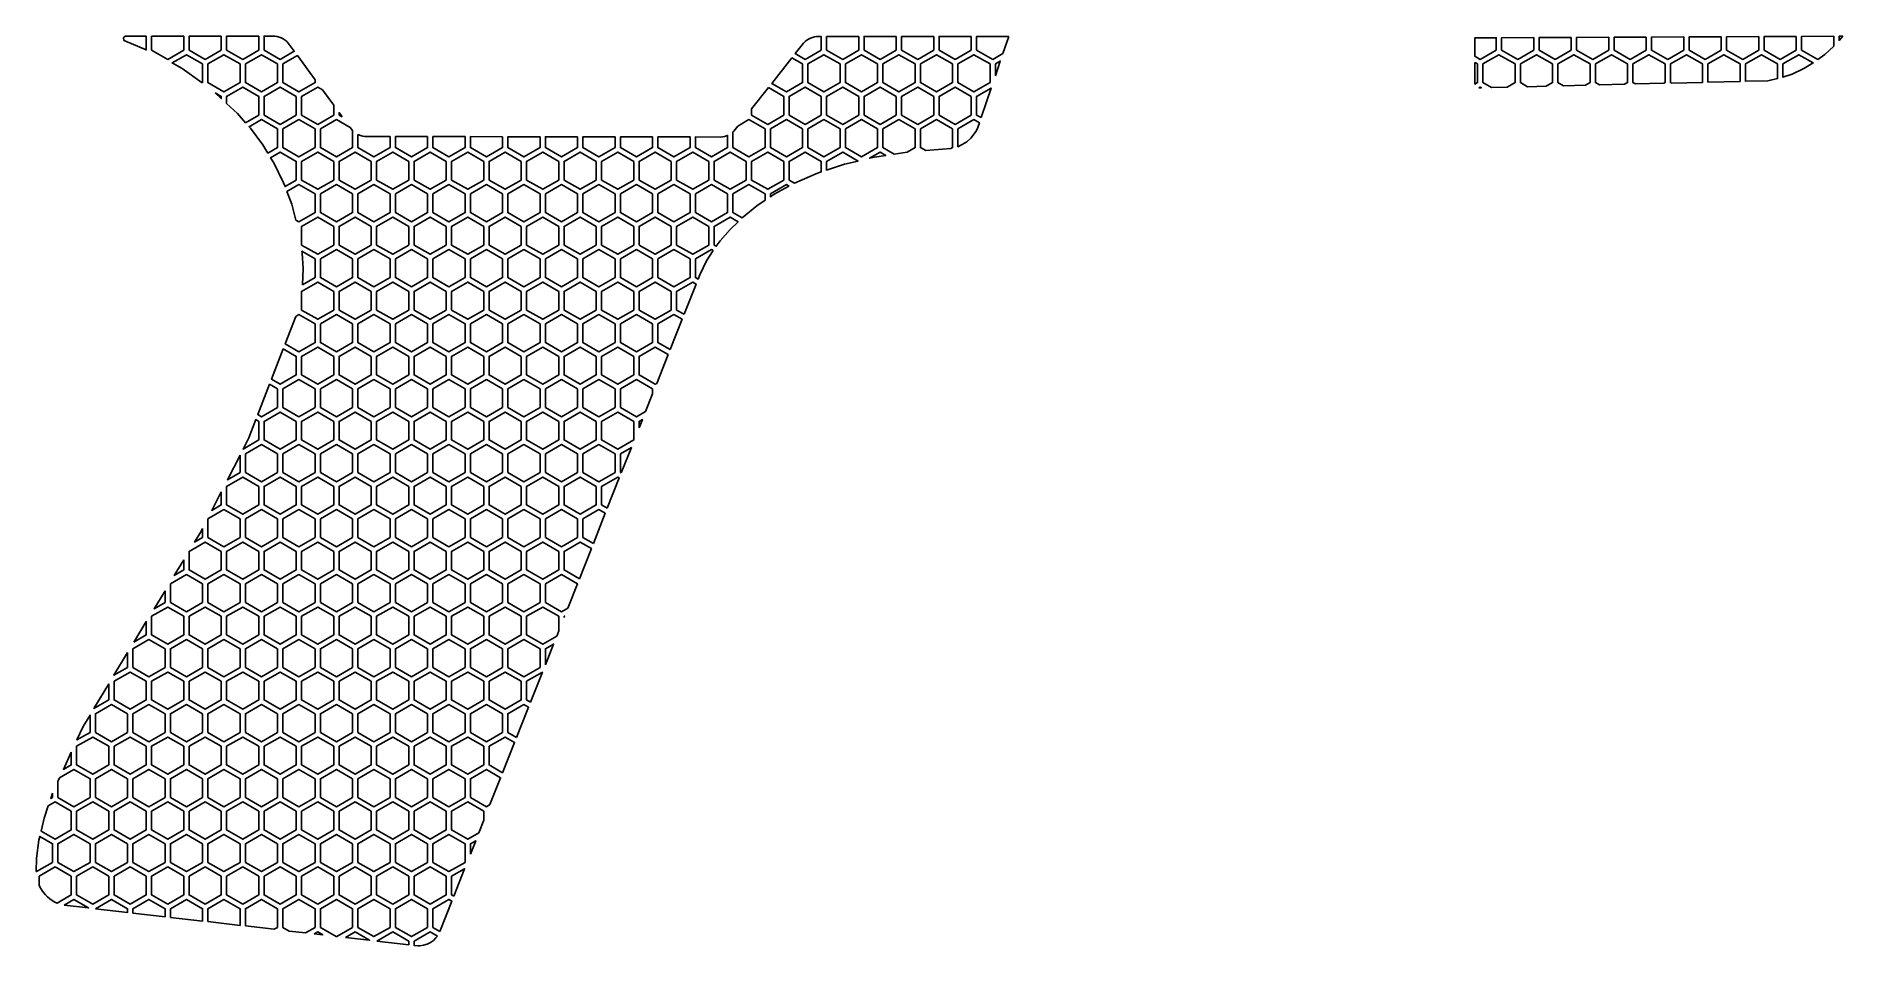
# Model space of a CAD drawing. Header units: millimetres. Extents: x 14 to 184, y -283 to -197.
import ezdxf

# ---------------------------------------------------------------- set-up
doc = ezdxf.new("R2010")
doc.units = ezdxf.units.MM

# ---------------------------------------------------------------- blocks, each defined once
blk = doc.blocks.new('HEX')
blk.add_lwpolyline([(1.516, 0.875), (0, 1.75), (-1.516, 0.875), (-1.516, -0.875), (0, -1.75), (1.516, -0.875)], close=True)

msp = doc.modelspace()

# ---------------------------------------------------------------- linework, layer by layer
for points in [[(22.326, -197.615), (22.273, -197.575), (22.227, -197.506), (22.212, -197.367), (22.272, -197.241), (22.338, -197.191), (22.401, -197.17), (24.348, -197.167), (24.348, -198.467), (22.326, -197.615)], [(27.88, -197.166), (27.88, -198.474), (26.364, -199.349), (24.848, -198.474), (24.848, -197.166), (27.88, -197.166)], [(31.411, -197.165), (31.411, -198.474), (29.895, -199.349), (28.38, -198.474), (28.38, -197.166), (31.411, -197.165)], [(34.942, -197.164), (34.942, -198.474), (33.426, -199.349), (31.911, -198.474), (31.911, -197.165), (34.942, -197.164)], [(36.456, -197.164), (36.665, -197.194), (36.868, -197.248), (37.062, -197.323), (37.247, -197.421), (37.419, -197.539), (37.578, -197.677), (37.721, -197.833), (38.275, -198.588), (36.957, -199.349), (35.442, -198.474), (35.442, -197.164), (36.456, -197.164)], [(86.241, -197.817), (86.383, -197.672), (86.539, -197.545), (86.707, -197.437), (86.885, -197.347), (87.072, -197.277), (87.266, -197.228), (87.466, -197.2), (87.908, -197.2), (87.908, -198.474), (86.392, -199.349), (85.456, -198.808), (86.241, -197.817)], [(91.439, -197.196), (91.439, -198.474), (89.924, -199.349), (88.408, -198.474), (88.408, -197.199), (91.439, -197.196)], [(94.97, -197.192), (94.97, -198.474), (93.455, -199.349), (91.939, -198.474), (91.939, -197.195), (94.97, -197.192)], [(98.501, -197.189), (98.501, -198.474), (96.986, -199.349), (95.47, -198.474), (95.47, -197.192), (98.501, -197.189)], [(102.032, -197.185), (102.032, -198.474), (100.517, -199.349), (99.001, -198.474), (99.001, -197.188), (102.032, -197.185)], [(105.556, -197.182), (105.008, -198.795), (104.048, -199.349), (102.532, -198.474), (102.532, -197.185), (105.556, -197.182)], [(149.459, -197.32), (151.468, -197.312), (151.468, -198.474), (149.952, -199.349), (149.454, -199.062), (149.459, -197.32)], [(154.999, -197.297), (154.999, -198.474), (153.483, -199.349), (151.968, -198.474), (151.968, -197.31), (154.999, -197.297)], [(158.53, -197.283), (158.53, -198.474), (157.014, -199.349), (155.499, -198.474), (155.499, -197.295), (158.53, -197.283)], [(162.061, -197.268), (162.061, -198.474), (160.545, -199.349), (159.03, -198.474), (159.03, -197.28), (162.061, -197.268)], [(165.592, -197.253), (165.592, -198.474), (164.076, -199.349), (162.561, -198.474), (162.561, -197.266), (165.592, -197.253)], [(169.123, -197.239), (169.123, -198.474), (167.608, -199.349), (166.092, -198.474), (166.092, -197.251), (169.123, -197.239)], [(172.654, -197.224), (172.654, -198.474), (171.139, -199.349), (169.623, -198.474), (169.623, -197.236), (172.654, -197.224)], [(176.185, -197.209), (176.185, -198.474), (174.67, -199.349), (173.154, -198.474), (173.154, -197.222), (176.185, -197.209)], [(179.716, -197.195), (179.716, -198.474), (178.201, -199.349), (176.685, -198.474), (176.685, -197.207), (179.716, -197.195)], [(183.247, -197.18), (183.247, -198.114), (182.405, -198.885), (181.963, -199.216), (181.732, -199.349), (180.216, -198.474), (180.216, -197.193), (183.247, -197.18)], [(184.099, -197.176), (183.747, -197.567), (183.747, -197.178), (184.099, -197.176)], [(27.728, -200.22), (26.775, -199.689), (28.13, -198.907), (29.645, -199.782), (29.645, -201.532), (29.615, -201.55), (27.728, -200.22)], [(40.238, -201.264), (40.238, -201.532), (38.723, -202.407), (37.207, -201.532), (37.207, -199.782), (38.573, -198.994), (40.238, -201.264)], [(151.016, -202.003), (150.202, -201.532), (150.202, -199.782), (151.718, -198.907), (153.233, -199.782), (153.233, -201.532), (152.482, -201.966), (151.016, -202.003)], [(154.402, -201.919), (153.733, -201.532), (153.733, -199.782), (155.249, -198.907), (156.764, -199.782), (156.764, -201.532), (156.171, -201.875), (154.402, -201.919)], [(157.788, -201.835), (157.264, -201.532), (157.264, -199.782), (158.78, -198.907), (160.295, -199.782), (160.295, -201.532), (159.86, -201.784), (157.788, -201.835)], [(161.174, -201.751), (160.795, -201.532), (160.795, -199.782), (162.311, -198.907), (163.826, -199.782), (163.826, -201.532), (163.55, -201.692), (161.174, -201.751)], [(164.56, -201.667), (164.326, -201.532), (164.326, -199.782), (165.842, -198.907), (167.358, -199.782), (167.358, -201.532), (167.239, -201.601), (164.56, -201.667)], [(167.946, -201.583), (167.858, -201.532), (167.858, -199.782), (169.373, -198.907), (170.889, -199.782), (170.889, -201.511), (167.946, -201.583)], [(171.389, -201.498), (171.389, -199.782), (172.904, -198.907), (174.42, -199.782), (174.42, -201.423), (171.389, -201.498)], [(177.039, -201.358), (174.92, -201.411), (174.92, -199.782), (176.435, -198.907), (177.951, -199.782), (177.951, -201.165), (177.039, -201.358)], [(180.415, -200.224), (179.333, -200.73), (178.451, -201.028), (178.451, -199.782), (179.966, -198.907), (181.312, -199.684), (180.415, -200.224)], [(85.142, -199.205), (86.142, -199.782), (86.142, -201.532), (84.627, -202.407), (83.239, -201.606), (85.142, -199.205)], [(104.298, -200.885), (104.298, -199.782), (104.764, -199.514), (104.298, -200.885)], [(149.452, -199.638), (149.702, -199.782), (149.702, -201.532), (149.445, -201.681), (149.452, -199.638)], [(32.936, -204.437), (31.911, -203.499), (31.911, -202.84), (33.426, -201.965), (34.942, -202.84), (34.942, -204.59), (33.699, -205.308), (32.936, -204.437)], [(42.004, -203.671), (42.004, -204.59), (40.488, -205.465), (38.973, -204.59), (38.973, -202.84), (40.488, -201.965), (40.947, -202.23), (42.004, -203.671)], [(82.926, -202.002), (84.377, -202.84), (84.377, -204.59), (82.861, -205.465), (81.346, -204.59), (81.346, -203.997), (82.926, -202.002)], [(102.956, -204.835), (102.532, -204.59), (102.532, -202.84), (103.902, -202.049), (102.956, -204.835)], [(149.837, -202.032), (149.952, -201.965), (150.058, -202.026), (149.837, -202.032)], [(30.819, -202.499), (31.411, -202.84), (31.411, -203.041), (30.819, -202.499)], [(35.311, -207.387), (34.163, -205.838), (34.035, -205.691), (35.192, -205.023), (36.707, -205.898), (36.707, -207.648), (35.795, -208.175), (35.311, -207.387)], [(43.542, -205.767), (43.769, -206.049), (43.769, -207.648), (42.254, -208.523), (40.738, -207.648), (40.738, -205.898), (42.254, -205.023), (43.542, -205.767)], [(42.807, -204.765), (42.504, -204.59), (42.504, -204.352), (42.807, -204.765)], [(79.667, -206.103), (80.058, -205.622), (81.096, -205.023), (82.611, -205.898), (82.611, -207.648), (81.096, -208.523), (79.58, -207.648), (79.58, -206.182), (79.667, -206.103)], [(94.773, -208.265), (93.705, -207.648), (93.705, -205.898), (95.22, -205.023), (96.736, -205.898), (96.736, -207.648), (95.988, -208.08), (94.773, -208.265)], [(100.089, -207.751), (97.737, -207.938), (97.236, -207.648), (97.236, -205.898), (98.751, -205.023), (100.267, -205.898), (100.267, -207.648), (100.089, -207.751)], [(102.674, -205.666), (102.57, -205.907), (102.449, -206.137), (102.311, -206.355), (101.989, -206.752), (101.612, -207.095), (101.405, -207.243), (101.187, -207.375), (100.767, -207.57), (100.767, -205.898), (102.282, -205.023), (102.792, -205.318), (102.674, -205.666)], [(44.269, -206.416), (44.521, -206.522), (44.724, -206.577), (44.935, -206.608), (47.3, -206.612), (47.3, -207.648), (45.785, -208.523), (44.269, -207.648), (44.269, -206.416)], [(50.832, -206.617), (50.832, -207.648), (49.316, -208.523), (47.8, -207.648), (47.8, -206.612), (50.832, -206.617)], [(54.363, -206.622), (54.363, -207.648), (52.847, -208.523), (51.332, -207.648), (51.332, -206.617), (54.363, -206.622)], [(57.894, -206.627), (57.894, -207.648), (56.378, -208.523), (54.863, -207.648), (54.863, -206.622), (57.894, -206.627)], [(61.425, -206.632), (61.425, -207.648), (59.909, -208.523), (58.394, -207.648), (58.394, -206.627), (61.425, -206.632)], [(64.956, -206.637), (64.956, -207.648), (63.44, -208.523), (61.925, -207.648), (61.925, -206.633), (64.956, -206.637)], [(68.487, -206.642), (68.487, -207.648), (66.971, -208.523), (65.456, -207.648), (65.456, -206.638), (68.487, -206.642)], [(72.018, -206.647), (72.018, -207.648), (70.503, -208.523), (68.987, -207.648), (68.987, -206.643), (72.018, -206.647)], [(75.549, -206.652), (75.549, -207.648), (74.034, -208.523), (72.518, -207.648), (72.518, -206.648), (75.549, -206.652)], [(78.39, -206.656), (78.595, -206.64), (78.795, -206.601), (79.08, -206.502), (79.08, -207.648), (77.565, -208.523), (76.049, -207.648), (76.049, -206.653), (78.39, -206.656)], [(37.275, -210.957), (36.357, -209.092), (36.056, -208.602), (36.957, -208.081), (38.473, -208.956), (38.473, -210.706), (37.411, -211.319), (37.275, -210.957)], [(87.564, -210.05), (85.376, -210.995), (84.877, -210.706), (84.877, -208.956), (86.392, -208.081), (87.908, -208.956), (87.908, -209.936), (87.564, -210.05)], [(90.077, -209.221), (88.408, -209.771), (88.408, -208.956), (89.924, -208.081), (91.368, -208.915), (90.077, -209.221)], [(92.925, -208.547), (92.457, -208.657), (93.455, -208.081), (93.982, -208.386), (92.925, -208.547)], [(38.041, -212.989), (37.59, -211.794), (38.723, -211.139), (40.238, -212.014), (40.238, -213.764), (38.723, -214.639), (38.439, -214.475), (38.041, -212.989)], [(81.829, -213.135), (80.444, -214.263), (79.58, -213.764), (79.58, -212.014), (81.096, -211.139), (82.611, -212.014), (82.611, -212.609), (81.829, -213.135)], [(83.459, -212.039), (83.111, -212.273), (83.111, -212.014), (84.627, -211.139), (84.861, -211.275), (83.459, -212.039)], [(79.314, -215.363), (78.39, -216.431), (78.018, -216.94), (77.815, -216.822), (77.815, -215.072), (79.33, -214.197), (80.072, -214.626), (79.314, -215.363)], [(39.046, -220.569), (39.112, -219.043), (39.02, -217.574), (38.994, -217.412), (40.238, -218.13), (40.238, -219.88), (39.046, -220.569)], [(77.721, -217.345), (77.112, -218.31), (76.46, -219.63), (76.302, -220.027), (76.049, -219.88), (76.049, -218.13), (77.565, -217.255), (77.721, -217.345)], [(74.988, -223.345), (74.284, -222.938), (74.284, -221.188), (75.799, -220.313), (76.116, -220.497), (74.988, -223.345)], [(38.441, -223.534), (38.723, -223.372), (40.238, -224.247), (40.238, -225.997), (38.723, -226.872), (37.434, -226.127), (38.441, -223.534)], [(73.673, -226.664), (72.518, -225.997), (72.518, -224.247), (74.034, -223.372), (74.802, -223.815), (73.673, -226.664)], [(37.25, -226.599), (38.473, -227.305), (38.473, -229.055), (36.957, -229.93), (36.14, -229.457), (37.25, -226.599)], [(72.413, -229.846), (72.268, -229.93), (70.753, -229.055), (70.753, -227.305), (72.268, -226.43), (73.487, -227.133), (72.413, -229.846)], [(71.366, -232.489), (70.503, -232.988), (68.987, -232.113), (68.987, -230.363), (70.503, -229.488), (72.018, -230.363), (72.018, -230.842), (71.366, -232.489)], [(35.956, -229.929), (36.707, -230.363), (36.707, -232.113), (35.192, -232.988), (34.846, -232.788), (35.956, -229.929)], [(33.993, -234.981), (34.662, -233.259), (34.942, -233.421), (34.942, -235.171), (33.461, -236.025), (33.993, -234.981)], [(70.753, -234.037), (70.753, -233.421), (71.069, -233.238), (70.753, -234.037)], [(69.073, -238.278), (68.987, -238.229), (68.987, -236.479), (70.022, -235.881), (69.073, -238.278)], [(33.176, -236.585), (33.176, -238.229), (31.99, -238.914), (33.176, -236.585)], [(67.758, -241.596), (67.221, -241.287), (67.221, -239.537), (68.737, -238.662), (68.887, -238.748), (67.758, -241.596)], [(31.411, -240.05), (31.411, -241.287), (30.518, -241.802), (31.411, -240.05)], [(66.444, -244.915), (65.456, -244.345), (65.456, -242.595), (66.971, -241.72), (67.572, -242.066), (66.444, -244.915)], [(29.645, -243.515), (29.645, -244.345), (28.898, -244.776), (29.544, -243.715), (29.645, -243.515)], [(65.129, -248.233), (63.69, -247.403), (63.69, -245.653), (65.206, -244.778), (66.257, -245.385), (65.129, -248.233)], [(27.88, -246.451), (27.88, -247.403), (26.988, -247.917), (27.88, -246.451)], [(64.037, -250.991), (63.44, -251.336), (61.925, -250.461), (61.925, -248.711), (63.44, -247.836), (64.943, -248.703), (64.037, -250.991)], [(26.114, -249.355), (26.114, -250.461), (25.078, -251.059), (26.114, -249.355)], [(62.99, -253.635), (61.675, -254.394), (60.159, -253.519), (60.159, -251.769), (61.675, -250.894), (63.19, -251.769), (63.19, -253.127), (62.99, -253.635)], [(63.69, -251.865), (63.69, -251.769), (63.74, -251.74), (63.69, -251.865)], [(23.166, -254.201), (23.233, -254.092), (24.348, -252.258), (24.348, -253.519), (23.166, -254.201)], [(22.583, -255.173), (22.583, -256.577), (21.294, -257.321), (22.583, -255.173)], [(61.925, -256.322), (61.925, -254.827), (62.693, -254.383), (61.925, -256.322)], [(20.817, -258.115), (20.817, -259.635), (19.421, -260.441), (20.817, -258.115)], [(60.528, -259.848), (60.159, -259.635), (60.159, -257.885), (61.646, -257.026), (60.528, -259.848)], [(59.214, -263.166), (58.394, -262.693), (58.394, -260.943), (59.909, -260.068), (60.342, -260.318), (59.214, -263.166)], [(18.395, -262.151), (19.052, -261.057), (19.052, -262.693), (17.817, -263.405), (18.395, -262.151)], [(57.899, -266.485), (56.628, -265.751), (56.628, -264.001), (58.144, -263.126), (59.028, -263.636), (57.899, -266.485)], [(17.286, -264.559), (17.286, -265.751), (16.538, -266.182), (17.286, -264.559)], [(16.176, -266.969), (17.536, -266.184), (19.052, -267.059), (19.052, -268.809), (17.536, -269.684), (16.021, -268.809), (16.021, -267.307), (16.176, -266.969)], [(56.707, -269.494), (56.378, -269.684), (54.863, -268.809), (54.863, -267.059), (56.378, -266.184), (57.713, -266.954), (56.707, -269.494)], [(15.521, -268.419), (15.521, -268.809), (15.359, -268.902), (15.521, -268.419)], [(14.734, -270.769), (15.119, -269.618), (15.771, -269.242), (17.286, -270.117), (17.286, -271.867), (15.771, -272.742), (14.443, -271.975), (14.734, -270.769)], [(55.66, -272.137), (54.613, -272.742), (53.097, -271.867), (53.097, -270.117), (54.613, -269.242), (56.128, -270.117), (56.128, -270.956), (55.66, -272.137)], [(14.003, -274.529), (14.237, -272.829), (14.321, -272.482), (15.521, -273.175), (15.521, -274.925), (14.005, -275.8), (13.976, -275.783), (14.003, -274.529)], [(54.863, -274.15), (54.863, -273.175), (55.364, -272.885), (54.863, -274.15)], [(15.749, -278.656), (15.501, -278.516), (15.267, -278.355), (15.049, -278.174), (14.847, -277.976), (14.664, -277.762), (14.499, -277.532), (14.355, -277.287), (14.255, -277.08), (14.255, -276.233), (15.771, -275.358), (17.286, -276.233), (17.286, -277.983), (15.956, -278.751), (15.749, -278.656)], [(53.299, -278.099), (53.097, -277.983), (53.097, -276.233), (54.317, -275.529), (53.299, -278.099)], [(16.612, -278.949), (17.536, -278.416), (18.92, -279.215), (16.612, -278.949)], [(19.557, -279.288), (21.067, -278.416), (22.583, -279.291), (22.583, -279.636), (19.557, -279.288)], [(23.083, -279.693), (23.083, -279.291), (24.598, -278.416), (26.114, -279.291), (26.114, -280.042), (23.083, -279.693)], [(26.614, -280.099), (26.614, -279.291), (28.13, -278.416), (29.645, -279.291), (29.645, -280.448), (26.614, -280.099)], [(30.145, -280.505), (30.145, -279.291), (31.661, -278.416), (33.176, -279.291), (33.176, -280.854), (30.145, -280.505)], [(33.676, -280.911), (33.676, -279.291), (35.192, -278.416), (36.707, -279.291), (36.707, -281.041), (36.391, -281.223), (33.676, -280.911)], [(37.806, -281.386), (37.207, -281.041), (37.207, -279.291), (38.723, -278.416), (40.238, -279.291), (40.238, -281.041), (39.335, -281.562), (37.806, -281.386)], [(42.215, -281.893), (40.738, -281.041), (40.738, -279.291), (42.254, -278.416), (43.769, -279.291), (43.769, -281.041), (42.28, -281.901), (42.215, -281.893)], [(51.984, -281.417), (51.332, -281.041), (51.332, -279.291), (52.847, -278.416), (53.112, -278.569), (51.984, -281.417)], [(40.169, -281.658), (40.488, -281.474), (40.966, -281.75), (40.169, -281.658)], [(43.114, -281.997), (44.019, -281.474), (45.375, -282.257), (43.114, -281.997)], [(46.059, -282.335), (47.55, -281.474), (49.066, -282.349), (49.066, -282.681), (46.059, -282.335)], [(51.756, -281.863), (51.621, -282.04), (51.377, -282.282), (51.099, -282.481), (50.793, -282.632), (50.465, -282.733), (50.12, -282.78), (49.944, -282.782), (49.566, -282.738), (49.566, -282.349), (51.082, -281.474), (51.756, -281.863)]]:
    msp.add_lwpolyline(points, close=True)

# ---------------------------------------------------------------- block references
for p in [(31.661, -200.657), (35.192, -200.657), (88.158, -200.657), (91.689, -200.657), (95.22, -200.657), (98.751, -200.657), (102.282, -200.657), (36.957, -203.715), (86.392, -203.715), (89.924, -203.715), (93.455, -203.715), (96.986, -203.715), (100.517, -203.715), (38.723, -206.773), (84.627, -206.773), (88.158, -206.773), (91.689, -206.773), (40.488, -209.831), (44.019, -209.831), (47.55, -209.831), (51.082, -209.831), (54.613, -209.831), (58.144, -209.831), (61.675, -209.831), (65.206, -209.831), (68.737, -209.831), (72.268, -209.831), (75.799, -209.831), (79.33, -209.831), (82.861, -209.831), (42.254, -212.889), (45.785, -212.889), (49.316, -212.889), (52.847, -212.889), (56.378, -212.889), (59.909, -212.889), (63.44, -212.889), (66.971, -212.889), (70.503, -212.889), (74.034, -212.889), (77.565, -212.889), (40.488, -215.947), (44.019, -215.947), (47.55, -215.947), (51.082, -215.947), (54.613, -215.947), (58.144, -215.947), (61.675, -215.947), (65.206, -215.947), (68.737, -215.947), (72.268, -215.947), (75.799, -215.947), (42.254, -219.005), (45.785, -219.005), (49.316, -219.005), (52.847, -219.005), (56.378, -219.005), (59.909, -219.005), (63.44, -219.005), (66.971, -219.005), (70.503, -219.005), (74.034, -219.005), (40.488, -222.063), (44.019, -222.063), (47.55, -222.063), (51.082, -222.063), (54.613, -222.063), (58.144, -222.063), (61.675, -222.063), (65.206, -222.063), (68.737, -222.063), (72.268, -222.063), (42.254, -225.122), (45.785, -225.122), (49.316, -225.122), (52.847, -225.122), (56.378, -225.122), (59.909, -225.122), (63.44, -225.122), (66.971, -225.122), (70.503, -225.122), (40.488, -228.18), (44.019, -228.18), (47.55, -228.18), (51.082, -228.18), (54.613, -228.18), (58.144, -228.18), (61.675, -228.18), (65.206, -228.18), (68.737, -228.18), (38.723, -231.238), (42.254, -231.238), (45.785, -231.238), (49.316, -231.238), (52.847, -231.238), (56.378, -231.238), (59.909, -231.238), (63.44, -231.238), (66.971, -231.238), (36.957, -234.296), (40.488, -234.296), (44.019, -234.296), (47.55, -234.296), (51.082, -234.296), (54.613, -234.296), (58.144, -234.296), (61.675, -234.296), (65.206, -234.296), (68.737, -234.296), (35.192, -237.354), (38.723, -237.354), (42.254, -237.354), (45.785, -237.354), (49.316, -237.354), (52.847, -237.354), (56.378, -237.354), (59.909, -237.354), (63.44, -237.354), (66.971, -237.354), (33.426, -240.412), (36.957, -240.412), (40.488, -240.412), (44.019, -240.412), (47.55, -240.412), (51.082, -240.412), (54.613, -240.412), (58.144, -240.412), (61.675, -240.412), (65.206, -240.412), (31.661, -243.47), (35.192, -243.47), (38.723, -243.47), (42.254, -243.47), (45.785, -243.47), (49.316, -243.47), (52.847, -243.47), (56.378, -243.47), (59.909, -243.47), (63.44, -243.47), (29.895, -246.528), (33.426, -246.528), (36.957, -246.528), (40.488, -246.528), (44.019, -246.528), (47.55, -246.528), (51.082, -246.528), (54.613, -246.528), (58.144, -246.528), (61.675, -246.528), (28.13, -249.586), (31.661, -249.586), (35.192, -249.586), (38.723, -249.586), (42.254, -249.586), (45.785, -249.586), (49.316, -249.586), (52.847, -249.586), (56.378, -249.586), (59.909, -249.586), (26.364, -252.644), (29.895, -252.644), (33.426, -252.644), (36.957, -252.644), (40.488, -252.644), (44.019, -252.644), (47.55, -252.644), (51.082, -252.644), (54.613, -252.644), (58.144, -252.644), (24.598, -255.702), (28.13, -255.702), (31.661, -255.702), (35.192, -255.702), (38.723, -255.702), (42.254, -255.702), (45.785, -255.702), (49.316, -255.702), (52.847, -255.702), (56.378, -255.702), (59.909, -255.702), (22.833, -258.76), (26.364, -258.76), (29.895, -258.76), (33.426, -258.76), (36.957, -258.76), (40.488, -258.76), (44.019, -258.76), (47.55, -258.76), (51.082, -258.76), (54.613, -258.76), (58.144, -258.76), (21.067, -261.818), (24.598, -261.818), (28.13, -261.818), (31.661, -261.818), (35.192, -261.818), (38.723, -261.818), (42.254, -261.818), (45.785, -261.818), (49.316, -261.818), (52.847, -261.818), (56.378, -261.818), (19.302, -264.876), (22.833, -264.876), (26.364, -264.876), (29.895, -264.876), (33.426, -264.876), (36.957, -264.876), (40.488, -264.876), (44.019, -264.876), (47.55, -264.876), (51.082, -264.876), (54.613, -264.876), (21.067, -267.934), (24.598, -267.934), (28.13, -267.934), (31.661, -267.934), (35.192, -267.934), (38.723, -267.934), (42.254, -267.934), (45.785, -267.934), (49.316, -267.934), (52.847, -267.934), (19.302, -270.992), (22.833, -270.992), (26.364, -270.992), (29.895, -270.992), (33.426, -270.992), (36.957, -270.992), (40.488, -270.992), (44.019, -270.992), (47.55, -270.992), (51.082, -270.992), (17.536, -274.05), (21.067, -274.05), (24.598, -274.05), (28.13, -274.05), (31.661, -274.05), (35.192, -274.05), (38.723, -274.05), (42.254, -274.05), (45.785, -274.05), (49.316, -274.05), (52.847, -274.05), (19.302, -277.108), (22.833, -277.108), (26.364, -277.108), (29.895, -277.108), (33.426, -277.108), (36.957, -277.108), (40.488, -277.108), (44.019, -277.108), (47.55, -277.108), (51.082, -277.108), (45.785, -280.166), (49.316, -280.166)]:
    msp.add_blockref('HEX', p)

doc.saveas('drawing.dxf')
